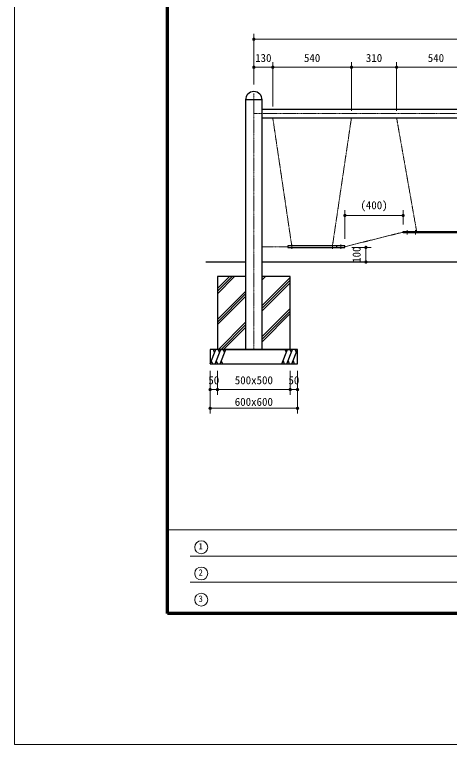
# Model space of a CAD drawing. Units: millimetres at full size, sheet at 1:30, with parts at other scales. Extents: x -600 to 13200, y -450 to 9360.
# Drawn here: x -600 to 2384, y -450 to 4562 of the extents above; entities that cross this region are included whole.
import ezdxf
from ezdxf.enums import TextEntityAlignment as Align

# ---------------------------------------------------------------- set-up
doc = ezdxf.new("R2010")
doc.units = ezdxf.units.MM
doc.header["$LTSCALE"] = 30
doc.linetypes.add('USER1', pattern=[0.3, 0.2, -0.025, 0.05, -0.025])
for name, color, linetype, lineweight in [('D-BMK\u3000構造物基準線(中心線等)', 2, 'USER1', 13), ('D-STR-DIM\u3000寸法線、寸法値', 7, 'Continuous', 13), ('D-STR\u3000構造物外形線', 1, 'Continuous', 25), ('D-TTL', 7, 'Continuous', 70), ('D-TTL-FRAM', 7, 'Continuous', 13), ('D-TTL-TXT', 7, 'Continuous', 13), ('V-nasSTD', 5, 'Continuous', 13)]:
    doc.layers.add(name, color=color, linetype=linetype, lineweight=lineweight)
doc.styles.add('ＭＳ ゴシック', font='')
doc.styles.get('ＭＳ ゴシック').set_extended_font_data('MS Gothic')

# ---------------------------------------------------------------- blocks, each defined once
blk = doc.blocks.new('filled_dot')
at = {"color": 0, "linetype": 'Continuous', "lineweight": -2, "const_width": 1.25}
blk.add_lwpolyline([(-0.625, 0, 1), (0.625, 0, 1)], format="xyb", close=True, dxfattribs=at)

msp = doc.modelspace()

# ---------------------------------------------------------------- linework, layer by layer
at = {"layer": 'D-BMK\u3000構造物基準線(中心線等)'}
for p, q in [((1042.06, 4020.11), (1042.06, 2262.96)), ((1042.06, 3882.96), (5242.06, 3882.96)), ((1172.06, 3852.71), (1302.41, 2972.96)), ((1581.72, 2972.96), (1712.06, 3852.71)), ((2159.48, 3072.96), (2022.06, 3852.71)), ((1667.06, 2967.96), (2067.06, 3067.96)), ((2094.56, 3082.27), (2094.56, 3052.27)), ((2152.41, 3082.27), (2152.41, 3052.27)), ((1274.91, 2967.96), (1099.21, 2967.96)), ((1302.41, 2982.27), (1302.41, 2952.27)), ((1581.72, 2982.27), (1581.72, 2952.27)), ((1639.56, 2982.27), (1639.56, 2952.27))]:
    msp.add_line(p, q, dxfattribs=at)
at = {"layer": 'D-STR-DIM\u3000寸法線、寸法値'}
for p, q in [((1042.06, 4080.96), (1042.06, 4428.62)), ((1042.06, 4392.62), (5242.06, 4392.62)), ((1042.06, 4080.96), (1042.06, 4235.83)), ((1172.06, 3930.96), (1172.06, 4235.83)), ((1172.06, 3930.96), (1172.06, 4235.83)), ((1712.06, 3900.71), (1712.06, 4235.83)), ((1712.06, 3900.71), (1712.06, 4235.83)), ((2022.06, 3900.71), (2022.06, 4235.83)), ((2022.06, 3900.71), (2022.06, 4235.83)), ((1042.06, 4199.83), (1172.06, 4199.83)), ((1172.06, 4199.83), (1712.06, 4199.83)), ((1712.06, 4199.83), (2022.06, 4199.83)), ((2022.06, 4199.83), (2562.06, 4199.83)), ((1667.06, 3020.96), (1667.06, 3218.27)), ((2067.06, 3120.96), (2067.06, 3218.27)), ((1667.06, 3182.27), (2067.06, 3182.27)), ((1715.06, 2962.96), (1847.57, 2962.96)), ((1811.57, 2962.96), (1811.57, 2862.96)), ((1716.95, 2862.96), (1847.57, 2862.96)), ((742.06, 2114.96), (742.06, 1950.66)), ((742.06, 2114.96), (742.06, 1821.95)), ((792.4, 2114.96), (792.4, 1950.66)), ((792.4, 2114.96), (792.4, 1950.66)), ((1292.06, 2114.96), (1292.06, 1950.66)), ((1292.06, 2114.96), (1292.06, 1950.66)), ((1342.06, 2114.96), (1342.06, 1950.66)), ((1342.06, 2114.96), (1342.06, 1821.95)), ((742.06, 1986.66), (792.4, 1986.66)), ((792.4, 1986.66), (1292.06, 1986.66)), ((1292.06, 1986.66), (1342.06, 1986.66)), ((742.06, 1857.95), (1342.06, 1857.95))]:
    msp.add_line(p, q, dxfattribs=at)
at = {"layer": 'D-STR\u3000構造物外形線'}
for p, q in [((1099.21, 3913.21), (5184.91, 3913.21)), ((1099.21, 3852.71), (5184.91, 3852.71)), ((2124.91, 3072.96), (2124.91, 3062.96)), ((1609.21, 2972.96), (1609.21, 2962.96)), ((712.04, 2862.96), (984.91, 2862.96)), ((1099.21, 2862.96), (5184.91, 2862.96)), ((792.06, 2680.23), (874.79, 2762.96)), ((792.06, 2662.55), (892.47, 2762.96)), ((792.06, 2644.88), (910.15, 2762.96)), ((1099.21, 2757.57), (1104.6, 2762.96)), ((1099.21, 2739.89), (1122.28, 2762.96)), ((1099.21, 2563.12), (1292.06, 2755.97)), ((1099.21, 2545.44), (1292.06, 2738.29)), ((1099.21, 2527.76), (1292.06, 2720.61)), ((792.06, 2468.1), (984.91, 2660.95)), ((792.06, 2450.42), (984.91, 2643.27)), ((792.06, 2432.74), (984.91, 2625.59)), ((1099.21, 2350.98), (1292.06, 2543.83)), ((1099.21, 2333.31), (1292.06, 2526.16)), ((1099.21, 2315.63), (1292.06, 2508.48)), ((799.05, 2262.96), (984.91, 2448.82)), ((816.73, 2262.96), (984.91, 2431.14)), ((834.41, 2262.96), (984.91, 2413.46)), ((742.06, 2162.96), (780.96, 2262.96)), ((772.95, 2242.36), (764.93, 2262.96)), ((776.37, 2162.96), (815.27, 2262.96)), ((807.25, 2242.36), (799.24, 2262.96)), ((810.67, 2162.96), (849.57, 2262.96)), ((841.56, 2242.36), (833.55, 2262.96)), ((1234.55, 2162.96), (1273.45, 2262.96)), ((1265.43, 2242.36), (1257.42, 2262.96)), ((1268.85, 2162.96), (1307.75, 2262.96)), ((1299.74, 2242.36), (1291.72, 2262.96)), ((1303.16, 2162.96), (1342.06, 2262.96)), ((1334.05, 2242.36), (1326.03, 2262.96)), ((750.07, 2183.56), (758.09, 2162.96)), ((784.38, 2183.56), (792.4, 2162.96)), ((818.69, 2183.56), (826.7, 2162.96)), ((1242.56, 2183.56), (1250.57, 2162.96)), ((1276.87, 2183.56), (1284.88, 2162.96)), ((1311.17, 2183.56), (1319.19, 2162.96))]:
    msp.add_line(p, q, dxfattribs=at)
for points in [[(1099.21, 2262.96), (1099.21, 3975.81), (984.91, 3975.81), (984.91, 2262.96)], [(984.91, 2762.96), (792.06, 2762.96), (792.06, 2262.96), (1292.06, 2262.96), (1292.06, 2762.96), (1099.21, 2762.96)]]:
    msp.add_lwpolyline(points, dxfattribs=at)
for points in [[(2067.06, 3072.96), (2517.06, 3072.96), (2517.06, 3062.96), (2067.06, 3062.96)], [(1667.06, 2972.96), (1274.91, 2972.96), (1274.91, 2962.96), (1667.06, 2962.96)], [(742.06, 2162.96), (1342.06, 2162.96), (1342.06, 2262.96), (742.06, 2262.96)]]:
    msp.add_lwpolyline(points, close=True, dxfattribs=at)
msp.add_arc((1042.06, 3975.81), 57.15, 0, 180, dxfattribs=at)
at = {"layer": 'D-TTL'}
msp.add_lwpolyline([(450, 450), (450, 8460), (12150, 8460), (12150, 450)], close=True, dxfattribs=at)
at = {"layer": 'D-TTL-FRAM'}
for p, q in [((450, 1023.66), (12150, 1023.66)), ((3388.84, 843.66), (605.1, 843.66)), ((3388.84, 663.66), (605.1, 663.66))]:
    msp.add_line(p, q, dxfattribs=at)
at = {"layer": 'D-TTL-TXT'}
for centre in [(680.98, 903.79), (680.98, 723.79), (680.98, 543.79)]:
    msp.add_circle(centre, 44.42, dxfattribs=at)
at = {"layer": 'V-nasSTD'}
msp.add_lwpolyline([(-600, -450), (-600, 9360), (13200, 9360), (13200, -450)], close=True, dxfattribs=at)

# ---------------------------------------------------------------- block references
at = {"layer": 'D-STR-DIM\u3000寸法線、寸法値', "xscale": 9, "yscale": 9}
for p in [(1042.06, 4392.62), (1042.06, 4199.83), (1172.06, 4199.83), (1712.06, 4199.83), (2022.06, 4199.83), (1667.06, 3182.27), (742.06, 1986.66), (792.4, 1986.66), (1292.06, 1986.66), (742.06, 1857.95)]:
    msp.add_blockref('filled_dot', p, dxfattribs=at)
for p, rotation in [((1172.06, 4199.83), 180), ((1712.06, 4199.83), 180), ((2022.06, 4199.83), 180), ((2067.06, 3182.27), 180), ((1811.57, 2962.96), 270), ((1811.57, 2862.96), 90), ((792.4, 1986.66), 180), ((1292.06, 1986.66), 180), ((1342.06, 1986.66), 180), ((1342.06, 1857.95), 180)]:
    msp.add_blockref('filled_dot', p, dxfattribs=dict(at, rotation=rotation))

# ---------------------------------------------------------------- texts
at = {"layer": 'D-STR-DIM\u3000寸法線、寸法値', "style": 'ＭＳ ゴシック'}
for s, p in [('130', (1107.06, 4263.97)), ('540', (1442.06, 4263.97)), ('310', (1867.06, 4263.97)), ('540', (2292.06, 4263.97)), ('(400)', (1867.06, 3252.69)), ('50', (767.23, 2050.8)), ('500x500', (1042.23, 2050.8)), ('50', (1317.06, 2050.8)), ('600x600', (1042.02, 1902.45))]:
    msp.add_text(s, height=54.99, dxfattribs=at).set_placement(p, align=Align.MIDDLE_CENTER)
msp.add_text('100', height=54.99, rotation=90, dxfattribs=at).set_placement((1747.43, 2912.96), align=Align.MIDDLE_CENTER)
at = {"layer": 'D-TTL-TXT', "style": 'ＭＳ ゴシック'}
for s, p in [('1', (662.65, 875.28)), ('2', (662.65, 695.28)), ('3', (662.65, 515.28))]:
    msp.add_text(s, height=43.99, dxfattribs=at).set_placement(p, align=Align.BOTTOM_LEFT)

doc.saveas('drawing.dxf')
